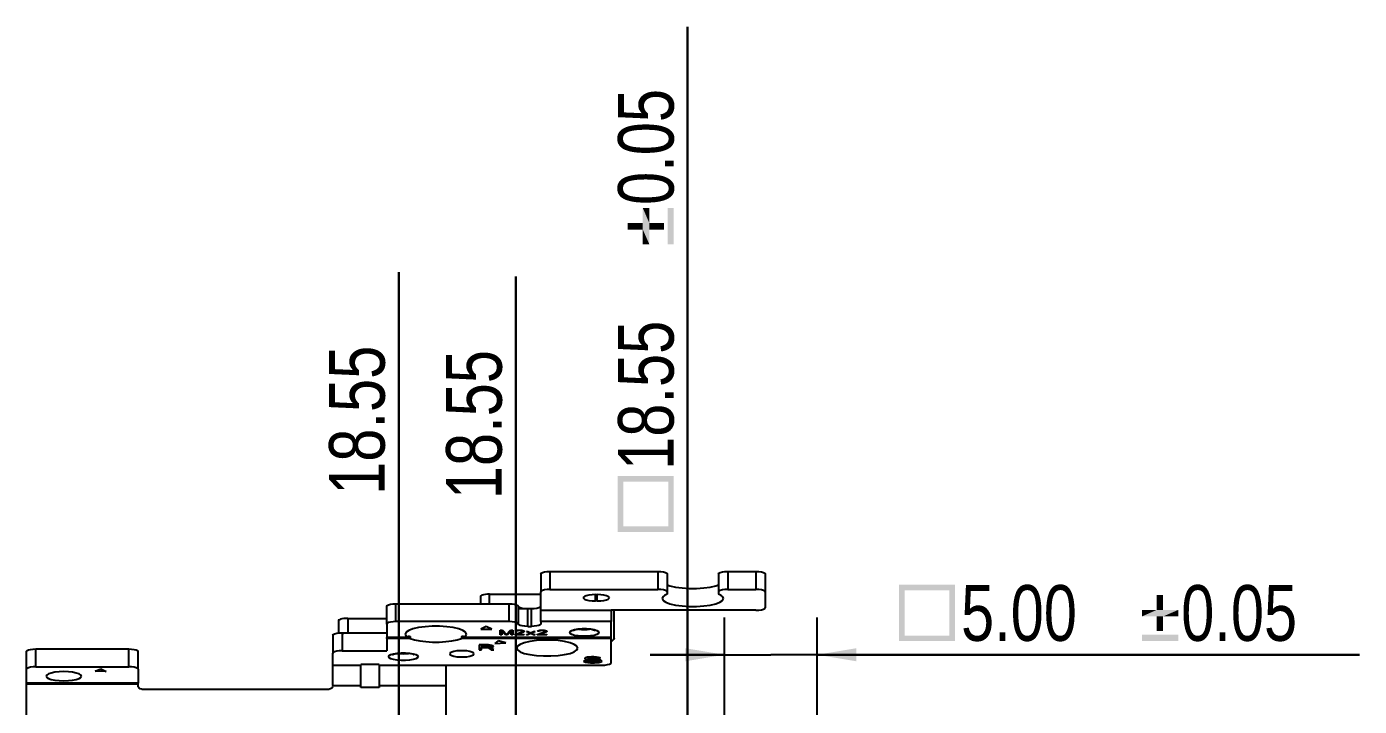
# Model space of a CAD drawing. Header units: millimetres. Extents: x 0 to 420, y 0 to 297.
# Drawn here: x 292.3 to 364.1, y 163.8 to 200.4 of the extents above; entities that cross this region are included whole.
import ezdxf

# ---------------------------------------------------------------- set-up
doc = ezdxf.new("R2010")
doc.units = ezdxf.units.MM
doc.header["$LTSCALE"] = 23.1
doc.layers.get('0').update_dxf_attribs({"linetype": 'CONTINUOUS'})
doc.layers.add('ASSEM_MEM', color=7, linetype='CONTINUOUS')
doc.styles.get("Standard").update_dxf_attribs({"font": 'txt', "width": 0.8})
doc.dimstyles.new('DIMSTYLE_1', dxfattribs={"dimtxt": 3, "dimasz": 2.1, "dimexe": 2, "dimexo": 1, "dimgap": 0.75, "dimtad": 1, "dimzin": 0, "dimdsep": 46, "dimtxsty": 'STANDARD', "dimblk": '_FILLED', "dimblk1": '_FILLED', "dimblk2": '_FILLED', "dimcen": 0.09, "dimazin": 0, "dimtol": 1, "dimtp": 0.05, "dimtm": 0.05, "dimtfac": 1, "dimtofl": 0, "dimtmove": 0, "dimatfit": 3, "dimldrblk": '_FILLED', "dimfxl": 1, "dimtolj": 1, "dimtzin": 0, "dimarcsym": 0})
doc.dimstyles.new('DIMSTYLE_3', dxfattribs={"dimtxt": 3, "dimasz": 2.1, "dimexe": 2, "dimexo": 1, "dimgap": 0.75, "dimtad": 1, "dimzin": 0, "dimdsep": 46, "dimtxsty": 'STANDARD', "dimblk": '_FILLED', "dimblk1": '_FILLED', "dimblk2": '_FILLED', "dimcen": 0.09, "dimazin": 0, "dimtp": 0.01, "dimtm": 0.01, "dimtfac": 1, "dimtofl": 0, "dimtmove": 0, "dimatfit": 3, "dimldrblk": '_FILLED', "dimfxl": 1, "dimtolj": 1, "dimtzin": 0, "dimarcsym": 0})

# ---------------------------------------------------------------- blocks, each defined once
blk = doc.blocks.new('_FILLED')
at = {"color": 0, "linetype": 'BYBLOCK'}
blk.add_solid([(0, 0), (-1, 0.167), (-1, -0.167)], dxfattribs=at)
blk = doc.blocks.new('*D25')
at = {"color": 7, "linetype": 'CONTINUOUS'}
for p, q in [((327.931, 160.373), (327.931, 200.388)), ((327.931, 200.388), (327.931, 151.098)), ((305.501, 160.373), (329.931, 160.373)), ((327.931, 137.823), (327.931, 151.098)), ((328.915, 141.823), (325.931, 141.823)), ((327.931, 141.823), (327.931, 137.823))]:
    blk.add_line(p, q, dxfattribs=at)
at = {"color": 7, "linetype": 'CONTINUOUS', "xscale": 2.1, "yscale": 2.1, "zscale": 2.1}
for p, rotation in [((327.931, 160.373), 270), ((327.931, 141.823), 90)]:
    blk.add_blockref('_FILLED', p, dxfattribs=dict(at, rotation=rotation))
at = {"color": 7, "linetype": 'CONTINUOUS', "width": 0.8}
for s, p in [('0.05', (327.181, 190.788)), ('18.55', (327.181, 176.524))]:
    blk.add_text(s, height=3, rotation=90, dxfattribs=at).set_placement(p)
blk = doc.blocks.new('*D26')
at = {"color": 7, "linetype": 'CONTINUOUS'}
for p, q in [((318.667, 160.373), (318.667, 186.946)), ((318.667, 186.946), (318.667, 151.098)), ((317.715, 160.373), (316.667, 160.373)), ((318.667, 137.823), (318.667, 151.098)), ((320.215, 141.823), (316.667, 141.823)), ((318.667, 141.823), (318.667, 137.823))]:
    blk.add_line(p, q, dxfattribs=at)
at = {"color": 7, "linetype": 'CONTINUOUS', "xscale": 2.1, "yscale": 2.1, "zscale": 2.1}
for p, rotation in [((318.667, 160.373), 270), ((318.667, 141.823), 90)]:
    blk.add_blockref('_FILLED', p, dxfattribs=dict(at, rotation=rotation))
at = {"color": 7, "linetype": 'CONTINUOUS', "insert": (314.917, 174.946), "char_height": 3, "width": 12, "attachment_point": 1, "rotation": 90, "line_spacing_factor": 0.9}
blk.add_mtext('18.55', dxfattribs=at)
blk = doc.blocks.new('*D27')
at = {"color": 7, "linetype": 'CONTINUOUS'}
for p, q in [((312.361, 160.373), (312.361, 187.179)), ((312.361, 187.179), (312.361, 151.098)), ((308.926, 160.373), (314.361, 160.373)), ((312.361, 137.823), (312.361, 151.098)), ((313.615, 141.823), (310.361, 141.823)), ((312.361, 141.823), (312.361, 137.823))]:
    blk.add_line(p, q, dxfattribs=at)
at = {"color": 7, "linetype": 'CONTINUOUS', "xscale": 2.1, "yscale": 2.1, "zscale": 2.1}
for p, rotation in [((312.361, 160.373), 270), ((312.361, 141.823), 90)]:
    blk.add_blockref('_FILLED', p, dxfattribs=dict(at, rotation=rotation))
at = {"color": 7, "linetype": 'CONTINUOUS', "insert": (308.611, 175.179), "char_height": 3, "width": 12, "attachment_point": 1, "rotation": 90, "line_spacing_factor": 0.9}
blk.add_mtext('18.55', dxfattribs=at)
blk = doc.blocks.new('*D40')
at = {"color": 7, "linetype": 'CONTINUOUS'}
for p, q in [((329.915, 142.823), (329.915, 168.571)), ((334.915, 158.921), (334.915, 168.571)), ((329.915, 166.571), (325.915, 166.571)), ((325.915, 166.571), (332.415, 166.571)), ((364.128, 166.571), (332.415, 166.571)), ((334.915, 166.571), (364.128, 166.571))]:
    blk.add_line(p, q, dxfattribs=at)
at = {"color": 7, "linetype": 'CONTINUOUS', "xscale": 2.1, "yscale": 2.1, "zscale": 2.1}
blk.add_blockref('_FILLED', (329.915, 166.571), dxfattribs=at)
at = {"color": 7, "linetype": 'CONTINUOUS', "xscale": 2.1, "yscale": 2.1, "zscale": 2.1, "rotation": 180}
blk.add_blockref('_FILLED', (334.915, 166.571), dxfattribs=at)
at = {"color": 7, "linetype": 'CONTINUOUS', "width": 0.8}
for s, p in [('5.00', (342.664, 167.321)), ('0.05', (354.528, 167.321))]:
    blk.add_text(s, height=3, dxfattribs=at).set_placement(p)

msp = doc.modelspace()

# ---------------------------------------------------------------- linework, layer by layer
at = {"color": 7, "linetype": 'CONTINUOUS'}
for points in [[(325.516, 189.816), (325.516, 190.626), (325.867, 188.677)], [(325.867, 189.466), (325.867, 188.677), (325.516, 190.626)], [(325.867, 189.816), (325.867, 189.466), (325.516, 190.626)], [(325.867, 189.816), (325.516, 190.626), (325.867, 190.626)], [(326.852, 190.626), (327.181, 188.677), (326.852, 188.677)], [(327.181, 188.677), (326.852, 190.626), (327.181, 190.626)], [(324.706, 189.816), (325.516, 189.466), (324.706, 189.466)], [(325.516, 189.466), (324.706, 189.816), (325.516, 189.816)], [(325.516, 189.466), (325.516, 189.816), (325.867, 188.677)], [(325.867, 189.816), (326.655, 189.466), (325.867, 189.466)], [(326.655, 189.466), (325.867, 189.816), (326.655, 189.816)], [(325.516, 189.466), (325.867, 188.677), (325.516, 188.677)], [(324.159, 173.183), (324.159, 176.204), (324.465, 173.489)], [(324.465, 175.898), (324.465, 173.489), (324.159, 176.204)], [(326.896, 175.898), (324.465, 175.898), (324.159, 176.204)], [(326.896, 175.898), (324.159, 176.204), (327.181, 176.204)], [(327.181, 176.204), (327.181, 173.183), (326.896, 175.898)], [(326.896, 173.489), (326.896, 175.898), (327.181, 173.183)], [(324.465, 173.489), (327.181, 173.183), (324.159, 173.183)], [(324.465, 173.489), (326.896, 173.489), (327.181, 173.183)], [(339.322, 170.343), (342.344, 170.343), (339.629, 170.037)], [(339.629, 170.037), (339.322, 167.321), (339.322, 170.343)], [(342.038, 170.037), (339.629, 170.037), (342.344, 170.343)], [(342.038, 167.606), (342.038, 170.037), (342.344, 170.343)], [(342.038, 167.606), (342.344, 170.343), (342.344, 167.321)], [(339.629, 170.037), (339.629, 167.606), (339.322, 167.321)], [(353.556, 169.796), (353.206, 168.986), (353.206, 169.796)], [(353.206, 168.986), (353.556, 169.796), (353.556, 168.986)], [(353.556, 168.986), (354.366, 168.986), (352.417, 168.635)], [(353.206, 168.986), (353.556, 168.986), (352.417, 168.635)], [(353.206, 168.986), (352.417, 168.635), (352.417, 168.986)], [(353.206, 168.635), (352.417, 168.635), (354.366, 168.986)], [(353.556, 168.635), (353.206, 168.635), (354.366, 168.986)], [(353.556, 168.635), (354.366, 168.986), (354.366, 168.635)], [(353.556, 168.635), (353.206, 167.847), (353.206, 168.635)], [(353.206, 167.847), (353.556, 168.635), (353.556, 167.847)], [(339.629, 167.606), (342.038, 167.606), (339.322, 167.321)], [(342.344, 167.321), (339.322, 167.321), (342.038, 167.606)], [(354.366, 167.65), (352.417, 167.321), (352.417, 167.65)], [(352.417, 167.321), (354.366, 167.65), (354.366, 167.321)]]:
    msp.add_solid(points, dxfattribs=at)
at = {"layer": 'ASSEM_MEM', "color": 7, "linetype": 'CONTINUOUS'}
for p, q in [((320.015, 170.93), (320.015, 169.964)), ((320.515, 171.059), (326.332, 171.059)), ((320.515, 171.059), (320.515, 170.093)), ((326.332, 171.059), (326.332, 170.093)), ((326.832, 170.93), (326.832, 169.964)), ((329.598, 170.93), (329.598, 169.964)), ((330.098, 171.059), (331.615, 171.059)), ((330.098, 171.059), (330.098, 170.093)), ((331.615, 171.059), (331.615, 170.093)), ((332.115, 170.93), (332.115, 169.964)), ((316.763, 169.706), (316.763, 169.321)), ((317.263, 169.835), (320.015, 169.835)), ((317.263, 169.321), (317.263, 169.835)), ((320.015, 168.955), (320.015, 169.964)), ((320.515, 170.093), (326.332, 170.093)), ((322.965, 169.809), (323.065, 169.809)), ((322.965, 169.472), (322.965, 169.809)), ((323.065, 169.472), (323.065, 169.809)), ((326.832, 169.964), (326.832, 169.835)), ((329.598, 169.964), (329.598, 169.835)), ((330.098, 170.093), (331.615, 170.093)), ((332.115, 169.964), (332.115, 169.097)), ((311.715, 168.226), (311.715, 169.192)), ((312.215, 169.321), (318.315, 169.321)), ((312.215, 168.355), (312.215, 169.321)), ((318.315, 168.355), (318.315, 169.321)), ((318.815, 168.226), (318.815, 169.192)), ((318.815, 169.062), (319.515, 169.062)), ((319.315, 168.096), (319.315, 169.062)), ((319.515, 168.096), (319.515, 169.062)), ((323.815, 168.955), (320.015, 168.955)), ((320.015, 168.355), (320.015, 168.955)), ((323.065, 169.472), (322.965, 169.472)), ((331.615, 168.968), (323.815, 168.968)), ((323.815, 168.968), (323.815, 168.955)), ((323.815, 168.955), (323.815, 168.355)), ((323.952, 168.962), (323.965, 168.933)), ((323.965, 167.483), (323.965, 168.968)), ((309.115, 168.399), (309.115, 167.755)), ((309.615, 168.528), (311.715, 168.528)), ((309.615, 168.528), (309.615, 167.755)), ((311.715, 168.226), (311.715, 167.501)), ((318.315, 168.355), (312.215, 168.355)), ((317.081, 168.085), (316.782, 167.95)), ((317.382, 167.95), (317.081, 168.085)), ((319.315, 168.096), (319.515, 168.096)), ((323.815, 168.355), (320.015, 168.355)), ((320.015, 168.355), (320.015, 168.226)), ((323.815, 167.501), (323.815, 168.355)), ((308.815, 167.626), (308.815, 166.66)), ((309.021, 167.731), (309.16, 167.749)), ((309.16, 167.749), (309.315, 167.755)), ((309.315, 167.755), (311.715, 167.755)), ((309.315, 167.755), (309.315, 166.789)), ((309.503, 167.752), (309.615, 167.755)), ((312.871, 167.501), (311.715, 167.501)), ((311.715, 167.449), (311.715, 167.501)), ((312.982, 167.449), (311.715, 167.449)), ((311.715, 167.449), (311.715, 166.789)), ((312.871, 167.598), (312.871, 167.501)), ((312.871, 167.546), (312.982, 167.546)), ((312.982, 167.546), (312.982, 167.449)), ((315.748, 167.546), (315.859, 167.546)), ((315.748, 167.546), (315.748, 167.449)), ((323.815, 167.449), (315.748, 167.449)), ((315.859, 167.598), (315.859, 167.501)), ((323.815, 167.501), (315.859, 167.501)), ((316.782, 167.95), (317.382, 167.95)), ((317.729, 167.327), (317.543, 167.179)), ((318.13, 167.211), (317.729, 167.327)), ((317.836, 167.897), (317.962, 167.897)), ((317.836, 167.638), (317.836, 167.897)), ((317.92, 167.638), (317.836, 167.638)), ((318.117, 167.638), (317.92, 167.842)), ((317.92, 167.842), (317.92, 167.638)), ((317.962, 167.897), (318.173, 167.666)), ((318.229, 167.638), (318.117, 167.638)), ((318.173, 167.666), (318.384, 167.897)), ((318.426, 167.842), (318.229, 167.638)), ((318.384, 167.897), (318.51, 167.897)), ((318.426, 167.638), (318.426, 167.842)), ((318.51, 167.638), (318.426, 167.638)), ((318.51, 167.897), (318.51, 167.638)), ((318.623, 167.666), (319.016, 167.804)), ((318.623, 167.638), (318.623, 167.666)), ((319.128, 167.638), (318.623, 167.638)), ((318.637, 167.837), (318.651, 167.859)), ((318.707, 167.837), (318.637, 167.837)), ((318.651, 167.859), (318.707, 167.881)), ((318.707, 167.881), (318.763, 167.892)), ((318.735, 167.853), (318.707, 167.837)), ((318.777, 167.864), (318.735, 167.853)), ((319.086, 167.787), (318.735, 167.666)), ((318.735, 167.666), (319.128, 167.666)), ((318.763, 167.892), (318.861, 167.897)), ((318.847, 167.87), (318.777, 167.864)), ((318.903, 167.87), (318.847, 167.87)), ((318.861, 167.897), (318.917, 167.897)), ((318.974, 167.864), (318.903, 167.87)), ((318.917, 167.897), (319.002, 167.892)), ((319.016, 167.853), (318.974, 167.864)), ((319.002, 167.892), (319.058, 167.881)), ((319.044, 167.837), (319.016, 167.853)), ((319.016, 167.804), (319.044, 167.826)), ((319.044, 167.826), (319.044, 167.837)), ((319.058, 167.881), (319.114, 167.859)), ((319.114, 167.804), (319.086, 167.787)), ((319.114, 167.859), (319.128, 167.837)), ((319.128, 167.826), (319.114, 167.804)), ((319.128, 167.837), (319.128, 167.826)), ((319.128, 167.666), (319.128, 167.638)), ((319.241, 167.815), (319.325, 167.815)), ((319.437, 167.726), (319.241, 167.815)), ((319.241, 167.638), (319.437, 167.726)), ((319.325, 167.638), (319.241, 167.638)), ((319.325, 167.815), (319.479, 167.743)), ((319.479, 167.71), (319.325, 167.638)), ((319.479, 167.743), (319.634, 167.815)), ((319.634, 167.638), (319.479, 167.71)), ((319.718, 167.815), (319.521, 167.726)), ((319.521, 167.726), (319.718, 167.638)), ((319.634, 167.815), (319.718, 167.815)), ((319.718, 167.638), (319.634, 167.638)), ((319.83, 167.666), (320.224, 167.804)), ((319.83, 167.638), (319.83, 167.666)), ((320.336, 167.638), (319.83, 167.638)), ((319.844, 167.837), (319.858, 167.859)), ((319.915, 167.837), (319.844, 167.837)), ((319.858, 167.859), (319.915, 167.881)), ((319.915, 167.881), (319.971, 167.892)), ((319.943, 167.853), (319.915, 167.837)), ((319.985, 167.864), (319.943, 167.853)), ((320.294, 167.787), (319.943, 167.666)), ((319.943, 167.666), (320.336, 167.666)), ((319.971, 167.892), (320.069, 167.897)), ((320.055, 167.87), (319.985, 167.864)), ((320.111, 167.87), (320.055, 167.87)), ((320.069, 167.897), (320.125, 167.897)), ((320.182, 167.864), (320.111, 167.87)), ((320.125, 167.897), (320.21, 167.892)), ((320.224, 167.853), (320.182, 167.864)), ((320.21, 167.892), (320.266, 167.881)), ((320.252, 167.837), (320.224, 167.853)), ((320.224, 167.804), (320.252, 167.826)), ((320.252, 167.826), (320.252, 167.837)), ((320.266, 167.881), (320.322, 167.859)), ((320.322, 167.804), (320.294, 167.787)), ((320.322, 167.859), (320.336, 167.837)), ((320.336, 167.826), (320.322, 167.804)), ((320.336, 167.837), (320.336, 167.826)), ((320.336, 167.666), (320.336, 167.638)), ((323.815, 167.449), (323.815, 167.501)), ((323.815, 166.142), (323.815, 167.449)), ((292.315, 165.791), (292.315, 166.756)), ((292.815, 166.886), (297.815, 166.886)), ((292.815, 165.92), (292.815, 166.886)), ((297.815, 165.92), (297.815, 166.886)), ((298.315, 165.791), (298.315, 166.756)), ((308.815, 164.911), (308.815, 166.66)), ((309.315, 166.789), (311.715, 166.789)), ((317.195, 167.098), (316.695, 167.098)), ((316.695, 167.098), (316.695, 166.839)), ((316.695, 166.839), (316.82, 166.839)), ((317.216, 167.07), (316.82, 167.07)), ((316.82, 167.07), (316.82, 166.988)), ((316.82, 166.988), (317.216, 166.988)), ((316.82, 166.955), (317.174, 166.955)), ((316.82, 166.839), (316.82, 166.955)), ((317.174, 166.955), (317.341, 166.839)), ((317.299, 167.092), (317.195, 167.098)), ((317.278, 167.065), (317.216, 167.07)), ((317.216, 166.988), (317.278, 166.993)), ((317.32, 167.054), (317.278, 167.065)), ((317.278, 166.993), (317.32, 167.004)), ((317.382, 167.076), (317.299, 167.092)), ((317.299, 166.966), (317.382, 166.977)), ((317.487, 166.839), (317.299, 166.966)), ((317.341, 167.037), (317.32, 167.054)), ((317.32, 167.004), (317.341, 167.021)), ((317.341, 167.021), (317.341, 167.037)), ((317.341, 166.839), (317.487, 166.839)), ((317.445, 167.054), (317.382, 167.076)), ((317.382, 166.977), (317.445, 166.999)), ((317.466, 167.037), (317.445, 167.054)), ((317.445, 166.999), (317.466, 167.015)), ((317.466, 167.015), (317.466, 167.037)), ((317.543, 167.179), (318.13, 167.211)), ((323.844, 167.306), (323.815, 167.29)), ((292.815, 165.92), (297.815, 165.92)), ((308.815, 166.013), (310.315, 166.013)), ((311.315, 166.039), (310.315, 166.039)), ((310.315, 164.814), (310.315, 166.039)), ((311.315, 166.039), (311.315, 164.814)), ((311.315, 166.013), (323.315, 166.013)), ((314.915, 162.873), (314.915, 166.013)), ((292.315, 165.04), (292.315, 165.791)), ((296.005, 165.68), (296.315, 165.813)), ((296.605, 165.677), (296.005, 165.68)), ((296.315, 165.813), (296.605, 165.677)), ((298.315, 165.791), (298.315, 165.04)), ((298.315, 165.04), (292.315, 165.04)), ((292.315, 165.007), (292.315, 165.04)), ((292.315, 165.007), (298.315, 165.007)), ((292.315, 162.496), (292.315, 165.007)), ((298.315, 165.007), (298.315, 165.04)), ((298.315, 164.911), (298.315, 165.007)), ((298.515, 164.717), (308.615, 164.717)), ((308.815, 164.911), (310.315, 164.911)), ((311.315, 164.814), (310.315, 164.814)), ((311.315, 164.911), (314.915, 164.911))]:
    msp.add_line(p, q, dxfattribs=at)
at = {"layer": 'ASSEM_MEM', "color": 1, "linetype": 'CONTINUOUS'}
for p, q in [((322.477, 166.228), (322.315, 166.228)), ((322.315, 166.228), (322.342, 166.202)), ((322.342, 166.202), (322.423, 166.169)), ((322.423, 166.407), (322.396, 166.38)), ((322.396, 166.38), (322.396, 166.354)), ((322.396, 166.354), (322.423, 166.327)), ((322.531, 166.433), (322.423, 166.407)), ((322.423, 166.327), (322.531, 166.301)), ((322.423, 166.169), (322.558, 166.149)), ((322.504, 166.208), (322.477, 166.228)), ((322.585, 166.189), (322.504, 166.208)), ((322.639, 166.446), (322.531, 166.433)), ((322.531, 166.301), (322.639, 166.288)), ((322.558, 166.374), (322.585, 166.393)), ((322.558, 166.36), (322.558, 166.374)), ((322.585, 166.341), (322.558, 166.36)), ((322.558, 166.149), (322.693, 166.142)), ((322.585, 166.393), (322.666, 166.407)), ((322.666, 166.327), (322.585, 166.341)), ((322.693, 166.182), (322.585, 166.189)), ((322.747, 166.453), (322.639, 166.446)), ((322.639, 166.288), (322.747, 166.281)), ((322.666, 166.407), (322.747, 166.413)), ((322.747, 166.321), (322.666, 166.327)), ((322.909, 166.182), (322.693, 166.182)), ((322.693, 166.142), (322.909, 166.142)), ((322.882, 166.453), (322.747, 166.453)), ((322.747, 166.413), (322.909, 166.413)), ((322.909, 166.321), (322.747, 166.321)), ((322.747, 166.281), (322.909, 166.281)), ((323.017, 166.446), (322.882, 166.453)), ((322.909, 166.413), (322.99, 166.407)), ((323.044, 166.314), (322.909, 166.321)), ((322.909, 166.281), (323.017, 166.274)), ((323.017, 166.189), (322.909, 166.182)), ((322.909, 166.142), (323.044, 166.149)), ((322.99, 166.407), (323.044, 166.393)), ((323.125, 166.426), (323.017, 166.446)), ((323.017, 166.274), (323.098, 166.261)), ((323.098, 166.202), (323.017, 166.189)), ((323.044, 166.393), (323.071, 166.38)), ((323.153, 166.301), (323.044, 166.314)), ((323.044, 166.149), (323.153, 166.162)), ((323.071, 166.38), (323.234, 166.38)), ((323.098, 166.261), (323.153, 166.241)), ((323.153, 166.222), (323.098, 166.202)), ((323.207, 166.4), (323.125, 166.426)), ((323.261, 166.274), (323.153, 166.301)), ((323.153, 166.241), (323.153, 166.222)), ((323.153, 166.162), (323.261, 166.189)), ((323.234, 166.38), (323.207, 166.4)), ((323.315, 166.248), (323.261, 166.274)), ((323.261, 166.189), (323.315, 166.215)), ((323.315, 166.215), (323.315, 166.248))]:
    msp.add_line(p, q, dxfattribs=at)
at = {"layer": 'ASSEM_MEM', "color": 7, "linetype": 'CONTINUOUS'}
for points in [[(320.015, 170.93), (320.039, 170.97), (320.11, 171.006), (320.221, 171.035), (320.36, 171.053), (320.515, 171.059)], [(326.332, 171.059), (326.486, 171.053), (326.626, 171.035), (326.736, 171.006), (326.807, 170.97), (326.832, 170.93)], [(329.598, 170.93), (329.622, 170.97), (329.693, 171.006), (329.804, 171.035), (329.943, 171.053), (330.098, 171.059)], [(331.615, 171.059), (331.769, 171.053), (331.909, 171.035), (332.019, 171.006), (332.09, 170.97), (332.115, 170.93)], [(326.832, 170.34), (326.98, 170.284), (327.277, 170.216), (327.63, 170.168), (328.016, 170.144), (328.414, 170.144), (328.8, 170.168), (329.152, 170.216), (329.45, 170.284), (329.598, 170.34)], [(317.263, 169.835), (317.143, 169.831), (317.031, 169.82), (316.931, 169.802), (316.851, 169.779), (316.795, 169.751), (316.767, 169.721), (316.763, 169.706)], [(320.515, 170.093), (320.36, 170.087), (320.221, 170.069), (320.11, 170.04), (320.039, 170.004), (320.015, 169.964)], [(322.965, 169.809), (322.782, 169.802), (322.613, 169.782), (322.473, 169.751), (322.373, 169.71), (322.321, 169.664), (322.315, 169.64)], [(322.315, 169.64), (322.321, 169.617), (322.373, 169.571), (322.473, 169.53), (322.613, 169.499), (322.782, 169.479), (322.965, 169.472)], [(323.715, 169.64), (323.708, 169.664), (323.656, 169.71), (323.556, 169.751), (323.416, 169.782), (323.248, 169.802), (323.065, 169.809)], [(323.065, 169.472), (323.248, 169.479), (323.416, 169.499), (323.556, 169.53), (323.656, 169.571), (323.708, 169.617), (323.715, 169.64)], [(326.832, 169.964), (326.807, 170.004), (326.736, 170.04), (326.626, 170.069), (326.486, 170.087), (326.332, 170.093)], [(326.832, 169.835), (326.685, 169.762), (326.595, 169.683), (326.565, 169.602)], [(326.565, 169.602), (326.613, 169.499), (326.754, 169.403), (326.98, 169.318), (327.277, 169.25), (327.63, 169.202), (328.016, 169.178), (328.414, 169.178), (328.8, 169.202), (329.152, 169.25), (329.45, 169.318), (329.676, 169.403), (329.817, 169.499), (329.865, 169.602)], [(330.098, 170.093), (329.943, 170.087), (329.804, 170.069), (329.693, 170.04), (329.622, 170.004), (329.598, 169.964)], [(329.865, 169.602), (329.834, 169.683), (329.744, 169.762), (329.598, 169.835)], [(332.115, 169.964), (332.09, 170.004), (332.019, 170.04), (331.909, 170.069), (331.769, 170.087), (331.615, 170.093)], [(311.715, 169.192), (311.739, 169.232), (311.81, 169.268), (311.921, 169.296), (312.06, 169.315), (312.215, 169.321)], [(318.315, 169.321), (318.469, 169.315), (318.609, 169.296), (318.719, 169.268), (318.79, 169.232), (318.839, 169.152)], [(318.839, 169.152), (318.91, 169.116), (319.021, 169.087), (319.16, 169.069), (319.315, 169.062)], [(319.515, 169.062), (319.669, 169.069), (319.809, 169.087), (319.919, 169.116), (319.99, 169.152), (320.015, 169.192)], [(331.615, 168.968), (331.769, 168.974), (331.909, 168.992), (332.019, 169.021), (332.09, 169.057), (332.115, 169.097)], [(309.615, 168.528), (309.503, 168.525), (309.398, 168.515), (309.303, 168.5), (309.224, 168.479), (309.164, 168.455), (309.127, 168.427), (309.115, 168.399)], [(312.215, 168.355), (312.06, 168.349), (311.921, 168.33), (311.81, 168.302), (311.739, 168.266), (311.715, 168.226)], [(316.015, 167.682), (315.967, 167.784), (315.826, 167.881), (315.6, 167.965), (315.302, 168.034), (314.95, 168.082), (314.564, 168.106), (314.166, 168.106), (313.78, 168.082), (313.427, 168.034), (313.13, 167.965), (312.904, 167.881), (312.763, 167.784), (312.715, 167.682)], [(318.839, 168.186), (318.79, 168.266), (318.719, 168.302), (318.609, 168.33), (318.469, 168.349), (318.315, 168.355)], [(319.315, 168.096), (319.16, 168.103), (319.021, 168.121), (318.91, 168.15), (318.839, 168.186)], [(320.015, 168.226), (319.99, 168.186), (319.919, 168.15), (319.809, 168.121), (319.669, 168.103), (319.515, 168.096)], [(308.815, 167.626), (308.839, 167.666), (308.91, 167.702), (309.021, 167.731)], [(309.319, 167.73), (309.398, 167.742), (309.503, 167.752)], [(312.715, 167.682), (312.754, 167.589), (312.871, 167.501)], [(312.871, 167.598), (312.923, 167.571), (312.982, 167.546)], [(312.982, 167.449), (313.212, 167.377), (313.499, 167.319), (313.828, 167.278), (314.183, 167.258), (314.547, 167.258), (314.902, 167.278), (315.23, 167.319), (315.517, 167.377), (315.748, 167.449)], [(315.748, 167.546), (315.806, 167.571), (315.859, 167.598)], [(315.859, 167.501), (315.975, 167.589), (316.015, 167.682)], [(322.015, 166.932), (321.967, 167.034), (321.826, 167.13), (321.6, 167.215), (321.302, 167.283), (320.95, 167.331), (320.564, 167.356), (320.166, 167.356), (319.78, 167.331), (319.427, 167.283), (319.13, 167.215), (318.904, 167.13), (318.763, 167.034), (318.715, 166.932)], [(321.565, 167.773), (321.596, 167.831), (321.691, 167.884), (321.84, 167.929)], [(323.165, 167.773), (323.133, 167.715), (323.038, 167.661), (322.889, 167.617), (322.698, 167.585), (322.479, 167.568), (322.251, 167.568), (322.032, 167.585), (321.84, 167.617), (321.691, 167.661), (321.596, 167.715), (321.565, 167.773)], [(321.787, 167.889), (321.786, 167.888), (321.794, 167.892), (321.841, 167.909), (321.929, 167.931), (322.06, 167.952), (322.233, 167.967), (322.422, 167.969), (322.603, 167.959), (322.747, 167.941), (322.851, 167.92), (322.916, 167.9), (322.926, 167.896)], [(321.84, 167.929), (322.032, 167.961), (322.251, 167.978), (322.479, 167.978), (322.698, 167.961), (322.89, 167.929)], [(322.093, 167.955), (322.21, 167.94), (322.365, 167.933), (322.519, 167.94), (322.636, 167.955)], [(322.89, 167.929), (323.039, 167.884), (323.133, 167.831), (323.165, 167.773)], [(323.965, 167.483), (323.934, 167.394), (323.844, 167.306)], [(292.315, 166.756), (292.339, 166.796), (292.41, 166.833), (292.521, 166.861), (292.66, 166.88), (292.815, 166.886)], [(297.815, 166.886), (297.969, 166.88), (298.109, 166.861), (298.219, 166.833), (298.29, 166.796), (298.315, 166.756)], [(309.315, 166.789), (309.16, 166.783), (309.021, 166.765), (308.91, 166.736), (308.839, 166.7), (308.815, 166.66)], [(311.815, 166.466), (311.846, 166.524), (311.941, 166.577), (312.09, 166.622)], [(312.037, 166.582), (312.036, 166.581), (312.044, 166.585), (312.091, 166.602), (312.179, 166.624), (312.31, 166.645), (312.483, 166.659), (312.672, 166.662), (312.853, 166.652), (312.997, 166.634), (313.101, 166.613), (313.166, 166.593), (313.176, 166.589)], [(312.09, 166.622), (312.282, 166.654), (312.501, 166.671), (312.729, 166.671), (312.948, 166.654), (313.14, 166.622)], [(312.343, 166.648), (312.46, 166.632), (312.615, 166.626), (312.769, 166.632), (312.886, 166.648)], [(313.14, 166.622), (313.289, 166.577), (313.383, 166.524), (313.415, 166.466)], [(316.415, 166.621), (316.388, 166.668), (316.311, 166.712), (316.19, 166.748), (316.035, 166.774), (315.857, 166.788), (315.672, 166.788), (315.495, 166.774), (315.339, 166.748), (315.218, 166.712), (315.141, 166.668), (315.115, 166.621)], [(315.115, 166.621), (315.141, 166.574), (315.218, 166.53), (315.339, 166.494), (315.495, 166.468), (315.672, 166.455), (315.857, 166.455), (316.035, 166.468), (316.19, 166.494), (316.311, 166.53), (316.388, 166.574), (316.415, 166.621)], [(318.715, 166.932), (318.763, 166.829), (318.904, 166.733), (319.13, 166.648), (319.427, 166.58), (319.78, 166.532), (320.166, 166.508), (320.564, 166.508), (320.95, 166.532), (321.302, 166.58), (321.6, 166.648), (321.826, 166.733)], [(321.826, 166.733), (321.967, 166.829), (322.015, 166.932)], [(292.815, 165.92), (292.66, 165.914), (292.521, 165.895), (292.41, 165.867), (292.339, 165.831), (292.315, 165.791)], [(298.315, 165.791), (298.29, 165.831), (298.219, 165.867), (298.109, 165.895), (297.969, 165.914), (297.815, 165.92)], [(313.415, 166.466), (313.383, 166.408), (313.288, 166.354), (313.139, 166.31), (312.948, 166.278), (312.729, 166.261), (312.501, 166.261), (312.282, 166.278), (312.09, 166.31), (311.941, 166.354), (311.846, 166.408), (311.815, 166.466)], [(323.315, 166.013), (323.469, 166.019), (323.609, 166.038), (323.719, 166.066), (323.79, 166.102), (323.815, 166.142)], [(295.265, 165.415), (295.232, 165.479), (295.137, 165.538), (294.986, 165.589), (294.79, 165.628), (294.561, 165.653), (294.315, 165.661), (294.069, 165.653), (293.84, 165.628), (293.643, 165.589), (293.492, 165.538), (293.397, 165.479), (293.365, 165.415)], [(293.365, 165.415), (293.397, 165.352), (293.492, 165.292), (293.643, 165.241), (293.84, 165.202), (294.069, 165.178), (294.315, 165.169), (294.561, 165.178), (294.79, 165.202), (294.986, 165.241), (295.137, 165.292), (295.232, 165.352), (295.265, 165.415)], [(298.515, 164.717), (298.438, 164.732), (298.373, 164.774), (298.33, 164.837), (298.315, 164.911)], [(308.815, 164.911), (308.799, 164.837), (308.756, 164.774), (308.691, 164.732), (308.615, 164.717)]]:
    msp.add_lwpolyline(points, dxfattribs=at)

# ---------------------------------------------------------------- dimensions: what is measured, and where the dimension line sits
at = {"color": 7, "linetype": 'CONTINUOUS'}
dim = msp.add_linear_dim(base=(327.931, 141.823), p1=(304.501, 160.373), p2=(324.931, 141.823), angle=270, text='{\\fSymbol_ASME;\\W1.0;□}<>', dimstyle='DIMSTYLE_1', dxfattribs=at)
dim.commit()
dim.dimension.update_dxf_attribs({"geometry": '*D25', "text_midpoint": (327.931, 188.456), "dimtype": 160})
for base, p1, p2, picture, middle in [((312.361, 141.823), (307.926, 160.373), (309.361, 141.823), '*D27', (312.361, 181.554)), ((318.667, 141.823), (315.667, 160.373), (315.667, 141.823), '*D26', (318.667, 181.321))]:
    dim = msp.add_linear_dim(base=base, p1=p1, p2=p2, angle=270, dimstyle='DIMSTYLE_3', dxfattribs=at)
    dim.commit()
    dim.dimension.update_dxf_attribs({"geometry": picture, "text_midpoint": middle, "dimtype": 160})
dim = msp.add_linear_dim(base=(334.915, 166.571), p1=(329.915, 141.823), p2=(334.915, 157.921), text='{\\fSymbol_ASME;\\W1.0;□}<>', dimstyle='DIMSTYLE_1', dxfattribs=at)
dim.commit()
dim.dimension.update_dxf_attribs({"geometry": '*D40', "text_midpoint": (353.396, 166.571), "dimtype": 160})

doc.saveas('drawing.dxf')
